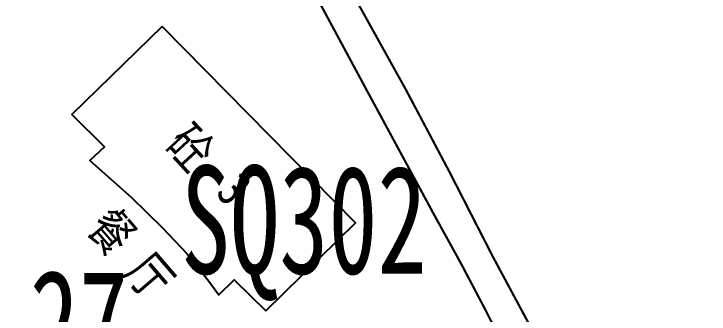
# Model space of a CAD drawing. Header units: millimetres. Extents: x 37412591 to 74834139, y 4258245 to 8527567.
# Drawn here: x 37414521.6 to 37414650, y 4261344.6 to 4261400.2 of the extents above; entities that cross this region are included whole.
import ezdxf
from ezdxf.enums import TextEntityAlignment as Align

# ---------------------------------------------------------------- set-up
doc = ezdxf.new("R2010")
doc.units = ezdxf.units.MM
doc.linetypes.add('小虚线', pattern=[3.5, 2, -1.5])
for name, color, linetype in [('DLSS', 4, 'Continuous'), ('JMD', 6, 'Continuous'), ('保护煤柱', 4, 'FENCELINE1'), ('钻孔', 7, 'Continuous')]:
    doc.layers.add(name, color=color, linetype=linetype)
doc.styles.get("Standard").update_dxf_attribs({"font": 'simfang.ttf', "width": 0.6667})
doc.styles.add('标准', font='SimSun.ttf', dxfattribs={"width": 0.667})
doc.linetypes.add('FENCELINE1', pattern='A,6.35,-2.54,[133,ltypeshp.shx,S=2.54,R=0,X=-2.54,Y=0],-2.54,25.4', length=36.83)

msp = doc.modelspace()

# ---------------------------------------------------------------- linework, layer by layer
at = {"layer": 'DLSS', "linetype": 'Continuous', "const_width": 0.4, "elevation": 3568.18, "flags": 128}
for points in [[(37414634.13, 4261253.59), (37414640.81, 4261256.85), (37414644.99, 4261259.5), (37414645.42, 4261261.33), (37414644.99, 4261262.86), (37414643.26, 4261266.13), (37414639.7, 4261273.68), (37414635.47, 4261282.06), (37414631.86, 4261289.89), (37414627.97, 4261297.64), (37414625.13, 4261305.32), (37414621.62, 4261315.05), (37414617.37, 4261325.68), (37414615.42, 4261330.69), (37414612.2, 4261338.48), (37414608.6, 4261345.63), (37414604.18, 4261354.03), (37414599.03, 4261363.38), (37414586.75, 4261386.11), (37414572.83, 4261411.99), (37414557.05, 4261440.96), (37414542.41, 4261467.83), (37414525.73, 4261498.51)], [(37414634.14, 4261253.58), (37414640.82, 4261256.85), (37414645, 4261259.49), (37414645.43, 4261261.32), (37414645, 4261262.86), (37414643.27, 4261266.12), (37414639.71, 4261273.67), (37414635.48, 4261282.05), (37414631.87, 4261289.88), (37414627.97, 4261297.63), (37414625.14, 4261305.31), (37414621.63, 4261315.04), (37414617.38, 4261325.67), (37414615.42, 4261330.68), (37414612.21, 4261338.47), (37414608.61, 4261345.62), (37414604.18, 4261354.02), (37414599.04, 4261363.38), (37414586.76, 4261386.1), (37414572.84, 4261411.98), (37414557.05, 4261440.96), (37414542.41, 4261467.82), (37414525.74, 4261498.5)]]:
    msp.add_lwpolyline(points, dxfattribs=at)
at = {"layer": 'DLSS', "linetype": 'Continuous', "elevation": 3568.18, "flags": 128}
for points in [[(37414536.54, 4261496.17, 0.4, 0.4, 0), (37414545.9, 4261478.99, 0.4, 0.4, 0), (37414551.53, 4261468.37, 0.4, 0.4, 0), (37414551.48, 4261465.83, 0.4, 0.4, 0), (37414551.97, 4261463.12, 0.4, 0.4, 0), (37414553.08, 4261460.78, 0.4, 0.4, 0), (37414558.61, 4261451.77, 0.4, 0.4, 0), (37414574.1, 4261423.25, 0.4, 0.4, 0), (37414583.87, 4261404.45, 0.4, 0.4, 0), (37414594.03, 4261386.14, 0.4, 0.4, 0), (37414602.13, 4261370.81, 0.4, 0.4, 0), (37414610.12, 4261355.19, 0.4, 0.4, 0), (37414620.51, 4261335.82, 0.4, 0.4, 0), (37414626.38, 4261325.12, 0.4, 0.4, 0), (37414631.27, 4261315.94, 0.4, 0.4, 0), (37414632.49, 4261309.23, 0.4, 0.4, 0), (37414632.49, 4261306.6, 0.4, 0.4, 0), (37414633.77, 4261301.72, 0.4, 0.4, 0), (37414641.23, 4261283.65, 0.4, 0.4, 0), (37414649.17, 4261264.7, 0.4, 0.4, 0), (37414656.35, 4261249.28, 0.4, 0.4, 0)], [(37414536.54, 4261496.17, 0.4, 0.4, 0), (37414545.91, 4261478.98, 0.4, 0.4, 0), (37414551.54, 4261468.36, 0.4, 0.4, 0), (37414551.49, 4261465.83, 0.4, 0.4, 0), (37414551.98, 4261463.11, 0.4, 0.4, 0), (37414553.09, 4261460.78, 0.4, 0.4, 0), (37414558.62, 4261451.77, 0.4, 0.4, 0), (37414574.11, 4261423.24, 0.4, 0.4, 0), (37414583.88, 4261404.45, 0.4, 0.4, 0), (37414594.03, 4261386.13, 0.4, 0.4, 0), (37414602.14, 4261370.81, 0.4, 0.4, 0), (37414610.13, 4261355.18, 0.4, 0.4, 0), (37414620.52, 4261335.81, 0.4, 0.4, 0), (37414626.39, 4261325.11, 0.4, 0.4, 0), (37414631.28, 4261315.93, 0.4, 0.4, 0), (37414632.5, 4261309.22, 0.4, 0.4, 0), (37414632.5, 4261306.6, 0.4, 0.4, 0), (37414633.78, 4261301.72, 0.4, 0.4, 0), (37414641.24, 4261283.64, 0.4, 0.4, 0), (37414649.18, 4261264.7, 0.4, 0.4, 0), (37414656.36, 4261249.27, 0.4, 0.4, 0)]]:
    msp.add_lwpolyline(points, format="xyseb", dxfattribs=at)
at = {"layer": 'JMD', "linetype": 'Continuous', "elevation": 3568.18, "flags": 128}
msp.add_lwpolyline([(37414548.98, 4261397.85), (37414532.3, 4261381.61), (37414538.29, 4261375.61), (37414535.62, 4261373.06), (37414543.24, 4261366.27), (37414549.03, 4261360.6), (37414553.55, 4261355.84), (37414556.06, 4261352.75), (37414557.8, 4261350.47), (37414559.23, 4261348.47), (37414559.43, 4261348.22), (37414562.28, 4261350.97), (37414568.11, 4261345.25), (37414584.7, 4261361.55)], close=True, dxfattribs=at)

# ---------------------------------------------------------------- texts
at = {"layer": '保护煤柱', "color": 0, "linetype": '小虚线', "ltscale": 0.01, "style": '标准', "width": 0.78}
for s, height, rotation, p in [('砼', 6.8, 312.77, (37414556.66, 4261372.8, 3568.18)), ('餐 厅', 6.804, 310.6695, (37414549.08, 4261349.01, 3568.18))]:
    msp.add_text(s, height=height, rotation=rotation, dxfattribs=at).set_placement(p, align=Align.MIDDLE_RIGHT)
msp.add_text('3', height=6.8, rotation=312.77, dxfattribs=at).set_placement((37414561.16, 4261369.24, 3568.18), align=Align.MIDDLE_LEFT)
at = {"layer": '钻孔', "insert": (37414552.47, 4261372.12, 3286.7), "char_height": 20, "width": 80.8922, "attachment_point": 1}
msp.add_mtext('{\\fSimSun|b0|i0|c134|p2;SQ302}', dxfattribs=at)
at = {"layer": '钻孔', "color": 1, "insert": (37414479.15, 4261352.82, 6565.02), "char_height": 20, "width": 80.8922, "attachment_point": 1}
msp.add_mtext('1346.27', dxfattribs=at)

doc.saveas('drawing.dxf')
